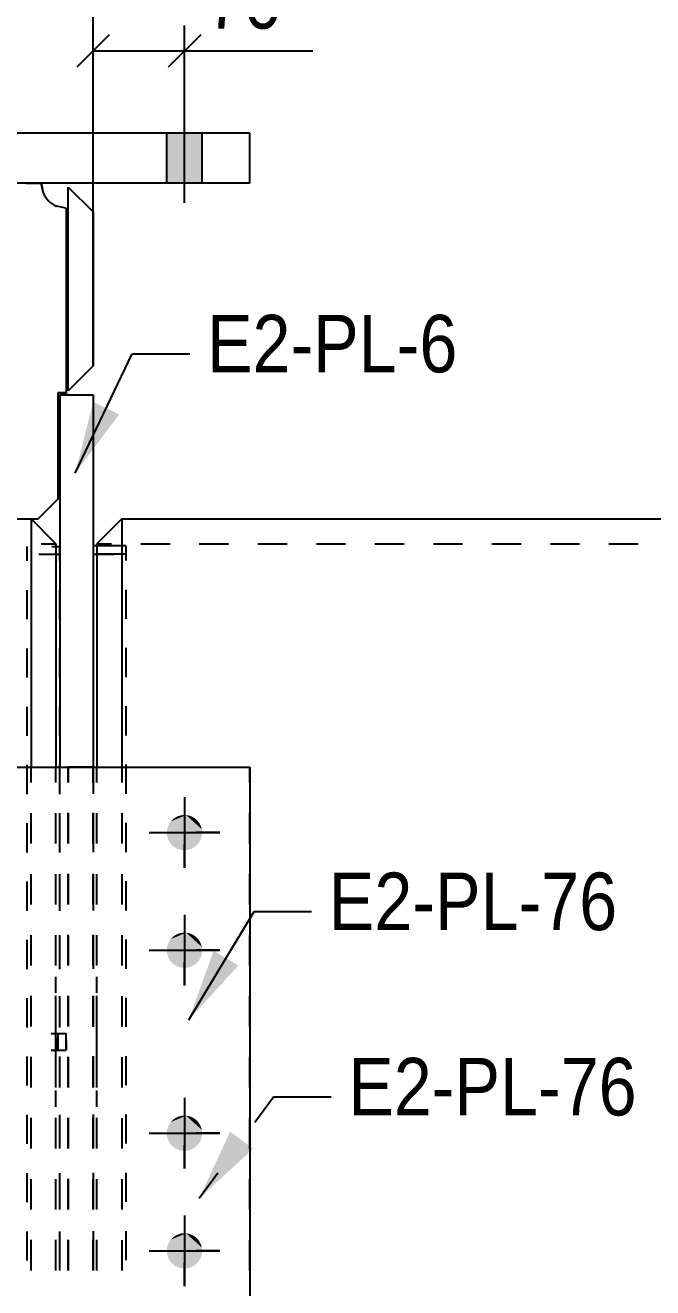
# Model space of a CAD drawing. Header units: millimetres. Extents: x 67 to 383, y 106 to 148.
# Drawn here: x 243.7 to 247.21, y 136.55 to 143.62 of the extents above; entities that cross this region are included whole.
import ezdxf

# ---------------------------------------------------------------- set-up
doc = ezdxf.new("R2010")
doc.units = ezdxf.units.MM
doc.linetypes.add('XKITLINE00', pattern=[0])
doc.styles.add('ARIAL', font='ARIAL.TTF')

msp = doc.modelspace()

# ---------------------------------------------------------------- linework, layer by layer
at = {"linetype": 'XKITLINE00'}
for p, q in [((244.0815, 141.7121), (244.0815, 143.7602)), ((244.1725, 143.5657), (243.9905, 143.3837)), ((244.6844, 143.5657), (244.5024, 143.3837)), ((244.0815, 143.4747), (244.5934, 143.4747)), ((244.5934, 143.4747), (245.312, 143.4747)), ((244.5934, 143.4747), (245.312, 143.4747)), ((243.7066, 142.7352), (243.7912, 142.7352)), ((243.7912, 142.7352), (243.8018, 142.6819)), ((243.8018, 142.6819), (243.8077, 142.6695)), ((243.8077, 142.6695), (243.8147, 142.6578)), ((243.8147, 142.6578), (243.8229, 142.6468)), ((243.8229, 142.6468), (243.832, 142.6367)), ((243.832, 142.6367), (243.8422, 142.6275)), ((243.8422, 142.6275), (243.8532, 142.6194)), ((243.8532, 142.6194), (243.8649, 142.6123)), ((243.8649, 142.6123), (243.8747, 142.6077)), ((243.982, 141.1134), (244.3012, 141.781)), ((244.3012, 141.781), (244.623, 141.781)), ((243.9454, 141.5512), (243.8957, 141.5512)), ((243.6519, 140.8565), (243.7352, 140.8565)), ((244.242, 140.8315), (244.242, 140.7462)), ((243.7914, 140.7172), (243.8738, 140.7172)), ((244.1034, 140.7172), (244.1853, 140.7172)), ((244.349, 140.7172), (244.5128, 140.7172)), ((244.6766, 140.7172), (244.8403, 140.7172)), ((245.0041, 140.7172), (245.1678, 140.7172)), ((245.3316, 140.7172), (245.4953, 140.7172)), ((245.6591, 140.7172), (245.8229, 140.7172)), ((245.9866, 140.7172), (246.1504, 140.7172)), ((246.3141, 140.7172), (246.4779, 140.7172)), ((246.6416, 140.7172), (246.8054, 140.7172)), ((246.9691, 140.7172), (247.1329, 140.7172)), ((243.7129, 140.6214), (243.7129, 140.7029)), ((243.8957, 140.6565), (243.7787, 140.6565)), ((243.8518, 140.7029), (243.8738, 140.7029)), ((243.8957, 140.6214), (243.8957, 140.7029)), ((244.0815, 140.7051), (244.0815, 140.6236)), ((244.0815, 140.6587), (244.1985, 140.6587)), ((244.2643, 140.7051), (244.1034, 140.7051)), ((244.1692, 140.7051), (244.1034, 140.7051)), ((244.2643, 140.6587), (244.1034, 140.6587)), ((244.2643, 140.7051), (244.2643, 140.6236)), ((244.242, 140.5756), (244.242, 140.405)), ((243.7129, 140.2952), (243.7129, 140.4583)), ((243.8957, 140.2952), (243.8957, 140.4583)), ((244.0815, 140.4605), (244.0815, 140.2974)), ((244.2643, 140.4605), (244.2643, 140.2974)), ((244.242, 140.2344), (244.242, 140.0637)), ((243.7129, 139.969), (243.7129, 140.1321)), ((243.8957, 139.969), (243.8957, 140.1321)), ((244.0815, 140.1343), (244.0815, 139.9712)), ((244.2643, 140.1343), (244.2643, 139.9712)), ((244.242, 139.8931), (244.242, 139.7225)), ((243.7129, 139.6428), (243.7129, 139.8059)), ((243.8957, 139.6428), (243.8957, 139.8059)), ((244.0815, 139.8081), (244.0815, 139.645)), ((244.2643, 139.8081), (244.2643, 139.645)), ((244.242, 139.5519), (244.242, 139.3813)), ((243.7129, 139.3166), (243.7129, 139.4797)), ((243.7352, 139.3817), (243.7352, 139.467)), ((243.8657, 139.4671), (244.0339, 139.4671)), ((243.8738, 139.3817), (243.8738, 139.467)), ((243.8957, 139.3166), (243.8957, 139.4797)), ((243.8957, 139.467), (244.0566, 139.467)), ((243.8957, 139.467), (244.0069, 139.467)), ((243.8957, 139.3817), (243.8957, 139.467)), ((243.9422, 139.4671), (244.0815, 139.4671)), ((243.9422, 139.3818), (243.9422, 139.4671)), ((244.0815, 139.467), (243.9422, 139.467)), ((243.9422, 139.467), (243.9422, 139.467)), ((243.9422, 139.467), (243.9637, 139.467)), ((243.9422, 139.467), (243.9422, 139.3817)), ((244.0815, 139.4671), (244.0599, 139.4671)), ((244.0815, 139.4819), (244.0815, 139.3188)), ((244.0815, 139.4671), (244.0815, 139.4671)), ((244.0815, 139.4671), (244.0815, 139.3818)), ((244.0815, 139.467), (244.0815, 139.3817)), ((244.0815, 139.467), (244.0815, 139.467)), ((244.0815, 139.3817), (244.0815, 139.467)), ((244.1034, 139.3817), (244.1034, 139.467)), ((244.2021, 139.4671), (244.3703, 139.4671)), ((244.2643, 139.4819), (244.2643, 139.3188)), ((244.5385, 139.4671), (244.7067, 139.4671)), ((244.8749, 139.4671), (244.959, 139.4671)), ((244.959, 139.3818), (244.959, 139.4671)), ((243.7129, 138.9904), (243.7129, 139.1535)), ((243.7352, 139.0404), (243.7352, 139.2111)), ((243.8738, 139.0404), (243.8738, 139.2111)), ((243.8957, 139.0404), (243.8957, 139.2111)), ((243.8957, 138.9904), (243.8957, 139.1535)), ((243.9422, 139.0406), (243.9422, 139.2112)), ((243.9422, 139.2111), (243.9422, 139.0404)), ((244.0815, 139.2112), (244.0815, 139.0406)), ((244.0815, 139.2111), (244.0815, 139.0404)), ((244.0815, 139.0404), (244.0815, 139.2111)), ((244.0815, 139.1557), (244.0815, 138.9926)), ((244.1034, 139.0404), (244.1034, 139.2111)), ((244.242, 139.2107), (244.242, 139.0401)), ((244.2643, 139.1557), (244.2643, 138.9926)), ((244.959, 139.0406), (244.959, 139.2112)), ((243.7352, 138.6992), (243.7352, 138.8698)), ((243.8738, 138.6992), (243.8738, 138.8698)), ((243.8957, 138.6991), (243.8957, 138.8698)), ((243.9422, 138.6993), (243.9422, 138.8699)), ((243.9422, 138.8698), (243.9422, 138.6992)), ((244.0815, 138.8699), (244.0815, 138.6993)), ((244.0815, 138.8698), (244.0815, 138.6992)), ((244.0815, 138.6991), (244.0815, 138.8698)), ((244.1034, 138.6992), (244.1034, 138.8698)), ((244.242, 138.8695), (244.242, 138.6989)), ((244.959, 138.6993), (244.959, 138.8699)), ((243.7129, 138.6642), (243.7129, 138.8273)), ((243.8957, 138.6642), (243.8957, 138.8273)), ((244.0815, 138.8295), (244.0815, 138.6664)), ((244.2643, 138.8295), (244.2643, 138.6664)), ((244.6177, 138.0547), (244.9834, 138.6605)), ((244.9834, 138.6605), (245.3051, 138.6605)), ((243.7352, 138.3579), (243.7352, 138.5285)), ((243.8738, 138.3579), (243.8738, 138.5285)), ((243.8957, 138.3579), (243.8957, 138.5285)), ((243.9422, 138.358), (243.9422, 138.5287)), ((243.9422, 138.5285), (243.9422, 138.3579)), ((244.0815, 138.5287), (244.0815, 138.358)), ((244.0815, 138.5285), (244.0815, 138.3579)), ((244.0815, 138.3579), (244.0815, 138.5285)), ((244.1034, 138.3579), (244.1034, 138.5285)), ((244.242, 138.5282), (244.242, 138.3576)), ((244.959, 138.358), (244.959, 138.5287)), ((243.7129, 138.338), (243.7129, 138.5011)), ((243.8957, 138.338), (243.8957, 138.5011)), ((244.0815, 138.5033), (244.0815, 138.3402)), ((244.2643, 138.5033), (244.2643, 138.3402)), ((243.8739, 138.2041), (243.8738, 138.295)), ((244.1033, 138.2041), (244.1034, 138.295)), ((243.7129, 138.0118), (243.7129, 138.1749)), ((243.7352, 138.0166), (243.7352, 138.1873)), ((243.8738, 138.0166), (243.8738, 138.1873)), ((243.8957, 138.0166), (243.8957, 138.1872)), ((243.8957, 138.0118), (243.8957, 138.1749)), ((243.9422, 138.0168), (243.9422, 138.1874)), ((243.9422, 138.1872), (243.9422, 138.0166)), ((244.0815, 138.1874), (244.0815, 138.0168)), ((244.0815, 138.1872), (244.0815, 138.0166)), ((244.0815, 138.0166), (244.0815, 138.1872)), ((244.0815, 138.1771), (244.0815, 138.014)), ((244.1034, 138.0166), (244.1034, 138.1873)), ((244.242, 138.187), (244.242, 138.0164)), ((244.2643, 138.1771), (244.2643, 138.014)), ((244.959, 138.0168), (244.959, 138.1874)), ((243.8741, 137.9314), (243.8741, 138.0223)), ((244.103, 137.9314), (244.1031, 138.0223)), ((243.847, 137.9778), (243.9305, 137.9778)), ((243.847, 137.9778), (243.9305, 137.9778)), ((243.8841, 137.9778), (243.8841, 137.8849)), ((243.8841, 137.9778), (243.8841, 137.8849)), ((243.8841, 137.8849), (243.8841, 137.9529)), ((243.8841, 137.8849), (243.8841, 137.9529)), ((243.9305, 137.8849), (243.9305, 137.9778)), ((243.9305, 137.8849), (243.9305, 137.9778)), ((243.847, 137.8849), (243.9305, 137.8849)), ((243.847, 137.8849), (243.9305, 137.8849)), ((243.8741, 137.8405), (243.8741, 137.9314)), ((243.9305, 137.9347), (243.9305, 137.8849)), ((243.9305, 137.9347), (243.9305, 137.8849)), ((244.1031, 137.8405), (244.103, 137.9314)), ((243.7129, 137.6856), (243.7129, 137.8487)), ((243.7352, 137.6753), (243.7352, 137.846)), ((243.8738, 137.6753), (243.8738, 137.846)), ((243.8957, 137.6856), (243.8957, 137.8487)), ((243.8957, 137.6753), (243.8957, 137.846)), ((243.9422, 137.6755), (243.9422, 137.8461)), ((243.9422, 137.846), (243.9422, 137.6753)), ((244.0815, 137.8509), (244.0815, 137.6878)), ((244.0815, 137.8461), (244.0815, 137.6755)), ((244.0815, 137.846), (244.0815, 137.6753)), ((244.0815, 137.6753), (244.0815, 137.846)), ((244.1034, 137.6753), (244.1034, 137.846)), ((244.242, 137.8458), (244.242, 137.6752)), ((244.2643, 137.8509), (244.2643, 137.6878)), ((244.959, 137.6755), (244.959, 137.8461)), ((243.8738, 137.5677), (243.8739, 137.6586)), ((244.1034, 137.5677), (244.1033, 137.6586)), ((244.9881, 137.4818), (245.092, 137.6237)), ((245.092, 137.6237), (245.4138, 137.6237)), ((243.7129, 137.3594), (243.7129, 137.5225)), ((243.7352, 137.3341), (243.7352, 137.5047)), ((243.8738, 137.3341), (243.8738, 137.5047)), ((243.8957, 137.3594), (243.8957, 137.5225)), ((243.8957, 137.3341), (243.8957, 137.5047)), ((243.9422, 137.3342), (243.9422, 137.5049)), ((243.9422, 137.5047), (243.9422, 137.3341)), ((244.0815, 137.5247), (244.0815, 137.3616)), ((244.0815, 137.5049), (244.0815, 137.3342)), ((244.0815, 137.5047), (244.0815, 137.3341)), ((244.0815, 137.3341), (244.0815, 137.5047)), ((244.1034, 137.3341), (244.1034, 137.5047)), ((244.242, 137.5046), (244.242, 137.334)), ((244.2643, 137.5247), (244.2643, 137.3616)), ((244.959, 137.3342), (244.959, 137.5048)), ((243.7129, 137.0332), (243.7129, 137.1963)), ((243.8957, 137.0332), (243.8957, 137.1963)), ((244.0815, 137.1985), (244.0815, 137.0354)), ((244.2643, 137.1985), (244.2643, 137.0354)), ((244.6763, 137.0558), (244.7803, 137.1978)), ((243.7352, 136.9928), (243.7352, 137.1634)), ((243.8738, 136.9928), (243.8738, 137.1634)), ((243.8957, 136.9928), (243.8957, 137.1634)), ((243.9422, 136.9929), (243.9422, 137.1636)), ((243.9422, 137.1634), (243.9422, 136.9928)), ((244.0815, 137.1636), (244.0815, 136.9929)), ((244.0815, 137.1634), (244.0815, 136.9928)), ((244.0815, 136.9928), (244.0815, 137.1634)), ((244.1034, 136.9928), (244.1034, 137.1634)), ((244.242, 137.1633), (244.242, 136.9927)), ((244.959, 136.9929), (244.959, 137.1636)), ((243.7129, 136.707), (243.7129, 136.8701)), ((243.7352, 136.6515), (243.7352, 136.8222)), ((243.8738, 136.6515), (243.8738, 136.8222)), ((243.8957, 136.707), (243.8957, 136.8701)), ((243.8957, 136.6515), (243.8957, 136.8222)), ((243.9422, 136.6517), (243.9422, 136.8223)), ((243.9422, 136.8222), (243.9422, 136.6515)), ((244.0815, 136.8723), (244.0815, 136.7092)), ((244.0815, 136.8223), (244.0815, 136.6517)), ((244.0815, 136.8222), (244.0815, 136.6515)), ((244.0815, 136.6515), (244.0815, 136.8222)), ((244.1034, 136.6515), (244.1034, 136.8222)), ((244.242, 136.8221), (244.242, 136.6515)), ((244.2643, 136.8723), (244.2643, 136.7092)), ((244.959, 136.6517), (244.959, 136.8223))]:
    msp.add_line(p, q, dxfattribs=at)
at = {"color": 3, "linetype": 'XKITLINE00'}
for p, q in [((244.5934, 142.6249), (244.5934, 143.6175)), ((244.5934, 142.6249), (244.5934, 143.6175)), ((244.5934, 142.6249), (244.5934, 143.6175)), ((244.5934, 142.6249), (244.5934, 143.6175)), ((244.4946, 142.7352), (244.4946, 143.0138)), ((244.4946, 142.7352), (244.4946, 143.0138)), ((244.4946, 142.7352), (244.4946, 143.0138)), ((244.4946, 142.7352), (244.4946, 143.0138)), ((244.6921, 142.7352), (244.6921, 143.0138)), ((244.6921, 142.7352), (244.6921, 143.0138)), ((244.6921, 142.7352), (244.6921, 143.0138)), ((244.6921, 142.7352), (244.6921, 143.0138)), ((244.5934, 139.2989), (244.5934, 139.1674)), ((244.5934, 139.2988), (244.5934, 138.9039)), ((244.3959, 139.1015), (244.5274, 139.1015)), ((244.3959, 139.1014), (244.7908, 139.1014)), ((244.7908, 139.1015), (244.6593, 139.1015)), ((244.5934, 138.904), (244.5934, 139.0355)), ((244.5934, 138.6408), (244.5934, 138.5093)), ((244.5934, 138.6407), (244.5934, 138.2458)), ((244.3959, 138.4433), (244.5274, 138.4433)), ((244.3959, 138.4432), (244.7908, 138.4432)), ((244.5934, 138.2459), (244.5934, 138.3774)), ((244.7908, 138.4433), (244.6593, 138.4433)), ((244.5934, 137.617), (244.5934, 137.4855)), ((244.5934, 137.6168), (244.5934, 137.2219)), ((244.3959, 137.4195), (244.5274, 137.4195)), ((244.3959, 137.4194), (244.7908, 137.4194)), ((244.7908, 137.4195), (244.6593, 137.4195)), ((244.5934, 137.2221), (244.5934, 137.3536)), ((244.5934, 136.9588), (244.5934, 136.8273)), ((244.5934, 136.9587), (244.5934, 136.5638)), ((244.3959, 136.7614), (244.5274, 136.7614)), ((244.3959, 136.7612), (244.7908, 136.7612)), ((244.7908, 136.7614), (244.6593, 136.7614)), ((244.5934, 136.5639), (244.5934, 136.6954))]:
    msp.add_line(p, q, dxfattribs=at)
at = {"color": 2, "linetype": 'XKITLINE00'}
for p, q in [((244.959, 143.0138), (238.2312, 143.0138)), ((244.959, 142.7352), (244.959, 143.0138)), ((244.959, 142.7352), (238.2312, 142.7352)), ((243.8018, 142.6819), (243.7912, 142.7352)), ((243.9422, 141.5732), (243.9422, 142.7133)), ((243.9422, 142.7133), (244.0815, 142.574)), ((243.9305, 142.5959), (243.8772, 142.6065)), ((243.9305, 142.5959), (243.9305, 141.5622)), ((244.0815, 142.574), (244.0815, 141.7125)), ((244.0815, 141.7125), (243.9422, 141.5732)), ((243.9305, 141.5622), (243.8841, 141.5622)), ((243.8841, 141.5622), (243.8841, 140.9662)), ((243.8957, 141.5512), (243.8957, 141.5512)), ((243.8957, 141.5512), (244.0815, 141.5512)), ((243.8957, 141.5512), (243.8957, 139.467)), ((244.0815, 141.5512), (244.0815, 141.5512)), ((244.0815, 141.5512), (244.0815, 139.467)), ((243.8841, 140.9662), (243.7744, 140.8565)), ((239.3611, 140.8565), (243.7744, 140.8565)), ((243.7352, 140.8565), (243.7352, 139.467)), ((243.8738, 140.7172), (243.7352, 140.8565)), ((244.242, 140.8565), (244.1034, 140.7172)), ((244.242, 140.8565), (244.242, 139.467)), ((244.242, 140.8565), (248.6886, 140.8565)), ((243.8738, 140.7172), (243.8738, 139.467)), ((244.1034, 140.7172), (244.1034, 139.467)), ((243.8738, 140.7029), (243.8957, 140.7029)), ((244.1034, 140.7051), (244.0815, 140.7051)), ((238.2312, 139.467), (244.959, 139.467)), ((244.959, 139.467), (244.959, 136.3956))]:
    msp.add_line(p, q, dxfattribs=at)
msp.add_arc((243.9305, 142.7352), 0.1393, 202.5, 247.5, dxfattribs=at)
for p in [(244.0815, 143.4747), (244.5934, 143.4747)]:
    msp.add_point(p)
at = {"color": 3, "linetype": 'Continuous'}
for points in [[(244.4946, 142.7352), (244.6921, 142.7352), (244.6921, 143.0138)], [(244.4946, 142.7352), (244.6921, 143.0138), (244.4946, 143.0138)], [(244.4946, 142.7352), (244.6921, 142.7352), (244.6921, 143.0138)], [(244.4946, 142.7352), (244.6921, 143.0138), (244.4946, 143.0138)], [(244.4946, 142.7352), (244.6921, 142.7352), (244.6921, 143.0138)], [(244.4946, 142.7352), (244.6921, 143.0138), (244.4946, 143.0138)], [(244.4946, 142.7352), (244.6921, 142.7352), (244.6921, 143.0138)], [(244.4946, 142.7352), (244.6921, 143.0138), (244.4946, 143.0138)], [(244.603, 139.1996), (244.4951, 139.111), (244.4946, 139.1014)], [(244.603, 139.1996), (244.4946, 139.1014), (244.4951, 139.0917)], [(244.603, 139.1996), (244.4965, 139.1206), (244.4951, 139.111)], [(244.603, 139.1996), (244.4951, 139.0917), (244.4965, 139.0821)], [(244.603, 139.1996), (244.4989, 139.13), (244.4965, 139.1206)], [(244.603, 139.1996), (244.4965, 139.0821), (244.4989, 139.0727)], [(244.603, 139.1996), (244.5022, 139.1391), (244.4989, 139.13)], [(244.603, 139.1996), (244.4989, 139.0727), (244.5022, 139.0636)], [(244.603, 139.1996), (244.5063, 139.1479), (244.5022, 139.1391)], [(244.603, 139.1996), (244.5022, 139.0636), (244.5063, 139.0548)], [(244.603, 139.1996), (244.5113, 139.1562), (244.5063, 139.1479)], [(244.603, 139.1996), (244.5063, 139.0548), (244.5113, 139.0465)], [(244.603, 139.1996), (244.5171, 139.164), (244.5113, 139.1562)], [(244.603, 139.1996), (244.5113, 139.0465), (244.5171, 139.0387)], [(244.603, 139.1996), (244.5236, 139.1712), (244.5171, 139.164)], [(244.603, 139.1996), (244.5171, 139.0387), (244.5236, 139.0316)], [(244.603, 139.1996), (244.5307, 139.1777), (244.5236, 139.1712)], [(244.603, 139.1996), (244.5236, 139.0316), (244.5307, 139.025)], [(244.603, 139.1996), (244.5385, 139.1834), (244.5307, 139.1777)], [(244.603, 139.1996), (244.5307, 139.025), (244.5385, 139.0193)], [(244.603, 139.1996), (244.5468, 139.1884), (244.5385, 139.1834)], [(244.603, 139.1996), (244.5385, 139.0193), (244.5468, 139.0143)], [(244.603, 139.1996), (244.5556, 139.1926), (244.5468, 139.1884)], [(244.603, 139.1996), (244.5468, 139.0143), (244.5556, 139.0102)], [(244.603, 139.1996), (244.5647, 139.1958), (244.5556, 139.1926)], [(244.603, 139.1996), (244.5556, 139.0102), (244.5647, 139.0069)], [(244.603, 139.1996), (244.5741, 139.1982), (244.5647, 139.1958)], [(244.603, 139.1996), (244.5647, 139.0069), (244.5741, 139.0045)], [(244.603, 139.1996), (244.5837, 139.1996), (244.5741, 139.1982)], [(244.603, 139.1996), (244.5741, 139.0045), (244.5837, 139.0031)], [(244.603, 139.1996), (244.5934, 139.2001), (244.5837, 139.1996)], [(244.603, 139.1996), (244.5837, 139.0031), (244.5934, 139.0026)], [(244.603, 139.1996), (244.5934, 139.0026), (244.603, 139.0031)], [(244.603, 139.1996), (244.603, 139.0031), (244.6126, 139.0045)], [(244.603, 139.1996), (244.6126, 139.0045), (244.622, 139.0069)], [(244.603, 139.1996), (244.622, 139.0069), (244.6312, 139.0102)], [(244.603, 139.1996), (244.6312, 139.0102), (244.6399, 139.0143)], [(244.603, 139.1996), (244.6399, 139.0143), (244.6482, 139.0193)], [(244.603, 139.1996), (244.6482, 139.0193), (244.656, 139.025)], [(244.603, 139.1996), (244.656, 139.025), (244.6632, 139.0316)], [(244.603, 139.1996), (244.6632, 139.0316), (244.6697, 139.0387)], [(244.603, 139.1996), (244.6697, 139.0387), (244.6755, 139.0465)], [(244.603, 139.1996), (244.6755, 139.0465), (244.6804, 139.0548)], [(244.603, 139.1996), (244.6804, 139.0548), (244.6846, 139.0636)], [(244.603, 139.1996), (244.6846, 139.0636), (244.6878, 139.0727)], [(244.603, 139.1996), (244.6878, 139.0727), (244.6902, 139.0821)], [(244.603, 139.1996), (244.6902, 139.0821), (244.6916, 139.0917)], [(244.603, 139.1996), (244.6916, 139.0917), (244.6921, 139.1014)], [(244.603, 139.1996), (244.6921, 139.1014), (244.6916, 139.111)], [(244.603, 139.1996), (244.6916, 139.111), (244.6902, 139.1206)], [(244.603, 139.1996), (244.6902, 139.1206), (244.6878, 139.13)], [(244.603, 139.1996), (244.6878, 139.13), (244.6846, 139.1391)], [(244.603, 139.1996), (244.6846, 139.1391), (244.6804, 139.1479)], [(244.603, 139.1996), (244.6804, 139.1479), (244.6755, 139.1562)], [(244.603, 139.1996), (244.6755, 139.1562), (244.6697, 139.164)], [(244.603, 139.1996), (244.6697, 139.164), (244.6632, 139.1712)], [(244.603, 139.1996), (244.6632, 139.1712), (244.656, 139.1777)], [(244.603, 139.1996), (244.656, 139.1777), (244.6482, 139.1834)], [(244.603, 139.1996), (244.6482, 139.1834), (244.6399, 139.1884)], [(244.603, 139.1996), (244.6399, 139.1884), (244.6312, 139.1926)], [(244.603, 139.1996), (244.6312, 139.1926), (244.622, 139.1958)], [(244.603, 139.1996), (244.622, 139.1958), (244.6126, 139.1982)], [(244.603, 138.5415), (244.4951, 138.4529), (244.4946, 138.4432)], [(244.603, 138.5415), (244.4946, 138.4432), (244.4951, 138.4335)], [(244.603, 138.5415), (244.4965, 138.4625), (244.4951, 138.4529)], [(244.603, 138.5415), (244.4951, 138.4335), (244.4965, 138.4239)], [(244.603, 138.5415), (244.4989, 138.4719), (244.4965, 138.4625)], [(244.603, 138.5415), (244.4965, 138.4239), (244.4989, 138.4145)], [(244.603, 138.5415), (244.5022, 138.481), (244.4989, 138.4719)], [(244.603, 138.5415), (244.4989, 138.4145), (244.5022, 138.4054)], [(244.603, 138.5415), (244.5063, 138.4897), (244.5022, 138.481)], [(244.603, 138.5415), (244.5022, 138.4054), (244.5063, 138.3967)], [(244.603, 138.5415), (244.5113, 138.4981), (244.5063, 138.4897)], [(244.603, 138.5415), (244.5063, 138.3967), (244.5113, 138.3884)], [(244.603, 138.5415), (244.5171, 138.5058), (244.5113, 138.4981)], [(244.603, 138.5415), (244.5113, 138.3884), (244.5171, 138.3806)], [(244.603, 138.5415), (244.5236, 138.513), (244.5171, 138.5058)], [(244.603, 138.5415), (244.5171, 138.3806), (244.5236, 138.3734)], [(244.603, 138.5415), (244.5307, 138.5195), (244.5236, 138.513)], [(244.603, 138.5415), (244.5236, 138.3734), (244.5307, 138.3669)], [(244.603, 138.5415), (244.5385, 138.5253), (244.5307, 138.5195)], [(244.603, 138.5415), (244.5307, 138.3669), (244.5385, 138.3611)], [(244.603, 138.5415), (244.5468, 138.5303), (244.5385, 138.5253)], [(244.603, 138.5415), (244.5385, 138.3611), (244.5468, 138.3561)], [(244.603, 138.5415), (244.5556, 138.5344), (244.5468, 138.5303)], [(244.603, 138.5415), (244.5468, 138.3561), (244.5556, 138.352)], [(244.603, 138.5415), (244.5647, 138.5377), (244.5556, 138.5344)], [(244.603, 138.5415), (244.5556, 138.352), (244.5647, 138.3487)], [(244.603, 138.5415), (244.5741, 138.54), (244.5647, 138.5377)], [(244.603, 138.5415), (244.5647, 138.3487), (244.5741, 138.3464)], [(244.603, 138.5415), (244.5837, 138.5415), (244.5741, 138.54)], [(244.603, 138.5415), (244.5741, 138.3464), (244.5837, 138.345)], [(244.603, 138.5415), (244.5934, 138.5419), (244.5837, 138.5415)], [(244.603, 138.5415), (244.5837, 138.345), (244.5934, 138.3445)], [(244.603, 138.5415), (244.5934, 138.3445), (244.603, 138.345)], [(244.603, 138.5415), (244.603, 138.345), (244.6126, 138.3464)], [(244.603, 138.5415), (244.6126, 138.3464), (244.622, 138.3487)], [(244.603, 138.5415), (244.622, 138.3487), (244.6312, 138.352)], [(244.603, 138.5415), (244.6312, 138.352), (244.6399, 138.3561)], [(244.603, 138.5415), (244.6399, 138.3561), (244.6482, 138.3611)], [(244.603, 138.5415), (244.6482, 138.3611), (244.656, 138.3669)], [(244.603, 138.5415), (244.656, 138.3669), (244.6632, 138.3734)], [(244.603, 138.5415), (244.6632, 138.3734), (244.6697, 138.3806)], [(244.603, 138.5415), (244.6697, 138.3806), (244.6755, 138.3884)], [(244.603, 138.5415), (244.6755, 138.3884), (244.6804, 138.3967)], [(244.603, 138.5415), (244.6804, 138.3967), (244.6846, 138.4054)], [(244.603, 138.5415), (244.6846, 138.4054), (244.6878, 138.4145)], [(244.603, 138.5415), (244.6878, 138.4145), (244.6902, 138.4239)], [(244.603, 138.5415), (244.6902, 138.4239), (244.6916, 138.4335)], [(244.603, 138.5415), (244.6916, 138.4335), (244.6921, 138.4432)], [(244.603, 138.5415), (244.6921, 138.4432), (244.6916, 138.4529)], [(244.603, 138.5415), (244.6916, 138.4529), (244.6902, 138.4625)], [(244.603, 138.5415), (244.6902, 138.4625), (244.6878, 138.4719)], [(244.603, 138.5415), (244.6878, 138.4719), (244.6846, 138.481)], [(244.603, 138.5415), (244.6846, 138.481), (244.6804, 138.4897)], [(244.603, 138.5415), (244.6804, 138.4897), (244.6755, 138.4981)], [(244.603, 138.5415), (244.6755, 138.4981), (244.6697, 138.5058)], [(244.603, 138.5415), (244.6697, 138.5058), (244.6632, 138.513)], [(244.603, 138.5415), (244.6632, 138.513), (244.656, 138.5195)], [(244.603, 138.5415), (244.656, 138.5195), (244.6482, 138.5253)], [(244.603, 138.5415), (244.6482, 138.5253), (244.6399, 138.5303)], [(244.603, 138.5415), (244.6399, 138.5303), (244.6312, 138.5344)], [(244.603, 138.5415), (244.6312, 138.5344), (244.622, 138.5377)], [(244.603, 138.5415), (244.622, 138.5377), (244.6126, 138.54)], [(244.603, 137.5176), (244.4951, 137.4291), (244.4946, 137.4194)], [(244.603, 137.5176), (244.4946, 137.4194), (244.4951, 137.4097)], [(244.603, 137.5176), (244.4965, 137.4387), (244.4951, 137.4291)], [(244.603, 137.5176), (244.4951, 137.4097), (244.4965, 137.4001)], [(244.603, 137.5176), (244.4989, 137.4481), (244.4965, 137.4387)], [(244.603, 137.5176), (244.4965, 137.4001), (244.4989, 137.3907)], [(244.603, 137.5176), (244.5022, 137.4572), (244.4989, 137.4481)], [(244.603, 137.5176), (244.4989, 137.3907), (244.5022, 137.3816)], [(244.603, 137.5176), (244.5063, 137.4659), (244.5022, 137.4572)], [(244.603, 137.5176), (244.5022, 137.3816), (244.5063, 137.3729)], [(244.603, 137.5176), (244.5113, 137.4742), (244.5063, 137.4659)], [(244.603, 137.5176), (244.5063, 137.3729), (244.5113, 137.3645)], [(244.603, 137.5176), (244.5171, 137.482), (244.5113, 137.4742)], [(244.603, 137.5176), (244.5113, 137.3645), (244.5171, 137.3568)], [(244.603, 137.5176), (244.5236, 137.4892), (244.5171, 137.482)], [(244.603, 137.5176), (244.5171, 137.3568), (244.5236, 137.3496)], [(244.603, 137.5176), (244.5307, 137.4957), (244.5236, 137.4892)], [(244.603, 137.5176), (244.5236, 137.3496), (244.5307, 137.3431)], [(244.603, 137.5176), (244.5385, 137.5015), (244.5307, 137.4957)], [(244.603, 137.5176), (244.5307, 137.3431), (244.5385, 137.3373)], [(244.603, 137.5176), (244.5468, 137.5065), (244.5385, 137.5015)], [(244.603, 137.5176), (244.5385, 137.3373), (244.5468, 137.3323)], [(244.603, 137.5176), (244.5556, 137.5106), (244.5468, 137.5065)], [(244.603, 137.5176), (244.5468, 137.3323), (244.5556, 137.3282)], [(244.603, 137.5176), (244.5647, 137.5139), (244.5556, 137.5106)], [(244.603, 137.5176), (244.5556, 137.3282), (244.5647, 137.3249)], [(244.603, 137.5176), (244.5741, 137.5162), (244.5647, 137.5139)], [(244.603, 137.5176), (244.5647, 137.3249), (244.5741, 137.3226)], [(244.603, 137.5176), (244.5837, 137.5176), (244.5741, 137.5162)], [(244.603, 137.5176), (244.5741, 137.3226), (244.5837, 137.3211)], [(244.603, 137.5176), (244.5934, 137.5181), (244.5837, 137.5176)], [(244.603, 137.5176), (244.5837, 137.3211), (244.5934, 137.3207)], [(244.603, 137.5176), (244.5934, 137.3207), (244.603, 137.3211)], [(244.603, 137.5176), (244.603, 137.3211), (244.6126, 137.3226)], [(244.603, 137.5176), (244.6126, 137.3226), (244.622, 137.3249)], [(244.603, 137.5176), (244.622, 137.3249), (244.6312, 137.3282)], [(244.603, 137.5176), (244.6312, 137.3282), (244.6399, 137.3323)], [(244.603, 137.5176), (244.6399, 137.3323), (244.6482, 137.3373)], [(244.603, 137.5176), (244.6482, 137.3373), (244.656, 137.3431)], [(244.603, 137.5176), (244.656, 137.3431), (244.6632, 137.3496)], [(244.603, 137.5176), (244.6632, 137.3496), (244.6697, 137.3568)], [(244.603, 137.5176), (244.6697, 137.3568), (244.6755, 137.3645)], [(244.603, 137.5176), (244.6755, 137.3645), (244.6804, 137.3729)], [(244.603, 137.5176), (244.6804, 137.3729), (244.6846, 137.3816)], [(244.603, 137.5176), (244.6846, 137.3816), (244.6878, 137.3907)], [(244.603, 137.5176), (244.6878, 137.3907), (244.6902, 137.4001)], [(244.603, 137.5176), (244.6902, 137.4001), (244.6916, 137.4097)], [(244.603, 137.5176), (244.6916, 137.4097), (244.6921, 137.4194)], [(244.603, 137.5176), (244.6921, 137.4194), (244.6916, 137.4291)], [(244.603, 137.5176), (244.6916, 137.4291), (244.6902, 137.4387)], [(244.603, 137.5176), (244.6902, 137.4387), (244.6878, 137.4481)], [(244.603, 137.5176), (244.6878, 137.4481), (244.6846, 137.4572)], [(244.603, 137.5176), (244.6846, 137.4572), (244.6804, 137.4659)], [(244.603, 137.5176), (244.6804, 137.4659), (244.6755, 137.4742)], [(244.603, 137.5176), (244.6755, 137.4742), (244.6697, 137.482)], [(244.603, 137.5176), (244.6697, 137.482), (244.6632, 137.4892)], [(244.603, 137.5176), (244.6632, 137.4892), (244.656, 137.4957)], [(244.603, 137.5176), (244.656, 137.4957), (244.6482, 137.5015)], [(244.603, 137.5176), (244.6482, 137.5015), (244.6399, 137.5065)], [(244.603, 137.5176), (244.6399, 137.5065), (244.6312, 137.5106)], [(244.603, 137.5176), (244.6312, 137.5106), (244.622, 137.5139)], [(244.603, 137.5176), (244.622, 137.5139), (244.6126, 137.5162)], [(244.603, 136.8595), (244.4951, 136.7709), (244.4946, 136.7612)], [(244.603, 136.8595), (244.4946, 136.7612), (244.4951, 136.7516)], [(244.603, 136.8595), (244.4965, 136.7805), (244.4951, 136.7709)], [(244.603, 136.8595), (244.4951, 136.7516), (244.4965, 136.742)], [(244.603, 136.8595), (244.4989, 136.7899), (244.4965, 136.7805)], [(244.603, 136.8595), (244.4965, 136.742), (244.4989, 136.7326)], [(244.603, 136.8595), (244.5022, 136.799), (244.4989, 136.7899)], [(244.603, 136.8595), (244.4989, 136.7326), (244.5022, 136.7235)], [(244.603, 136.8595), (244.5063, 136.8078), (244.5022, 136.799)], [(244.603, 136.8595), (244.5022, 136.7235), (244.5063, 136.7147)], [(244.603, 136.8595), (244.5113, 136.8161), (244.5063, 136.8078)], [(244.603, 136.8595), (244.5063, 136.7147), (244.5113, 136.7064)], [(244.603, 136.8595), (244.5171, 136.8239), (244.5113, 136.8161)], [(244.603, 136.8595), (244.5113, 136.7064), (244.5171, 136.6986)], [(244.603, 136.8595), (244.5236, 136.831), (244.5171, 136.8239)], [(244.603, 136.8595), (244.5171, 136.6986), (244.5236, 136.6914)], [(244.603, 136.8595), (244.5307, 136.8376), (244.5236, 136.831)], [(244.603, 136.8595), (244.5236, 136.6914), (244.5307, 136.6849)], [(244.603, 136.8595), (244.5385, 136.8433), (244.5307, 136.8376)], [(244.603, 136.8595), (244.5307, 136.6849), (244.5385, 136.6792)], [(244.603, 136.8595), (244.5468, 136.8483), (244.5385, 136.8433)], [(244.603, 136.8595), (244.5385, 136.6792), (244.5468, 136.6742)], [(244.603, 136.8595), (244.5556, 136.8524), (244.5468, 136.8483)], [(244.603, 136.8595), (244.5468, 136.6742), (244.5556, 136.67)], [(244.603, 136.8595), (244.5647, 136.8557), (244.5556, 136.8524)], [(244.603, 136.8595), (244.5556, 136.67), (244.5647, 136.6668)], [(244.603, 136.8595), (244.5741, 136.8581), (244.5647, 136.8557)], [(244.603, 136.8595), (244.5647, 136.6668), (244.5741, 136.6644)], [(244.603, 136.8595), (244.5837, 136.8595), (244.5741, 136.8581)], [(244.603, 136.8595), (244.5741, 136.6644), (244.5837, 136.663)], [(244.603, 136.8595), (244.5934, 136.86), (244.5837, 136.8595)], [(244.603, 136.8595), (244.5837, 136.663), (244.5934, 136.6625)], [(244.603, 136.8595), (244.5934, 136.6625), (244.603, 136.663)], [(244.603, 136.8595), (244.603, 136.663), (244.6126, 136.6644)], [(244.603, 136.8595), (244.6126, 136.6644), (244.622, 136.6668)], [(244.603, 136.8595), (244.622, 136.6668), (244.6312, 136.67)], [(244.603, 136.8595), (244.6312, 136.67), (244.6399, 136.6742)], [(244.603, 136.8595), (244.6399, 136.6742), (244.6482, 136.6792)], [(244.603, 136.8595), (244.6482, 136.6792), (244.656, 136.6849)], [(244.603, 136.8595), (244.656, 136.6849), (244.6632, 136.6914)], [(244.603, 136.8595), (244.6632, 136.6914), (244.6697, 136.6986)], [(244.603, 136.8595), (244.6697, 136.6986), (244.6755, 136.7064)], [(244.603, 136.8595), (244.6755, 136.7064), (244.6804, 136.7147)], [(244.603, 136.8595), (244.6804, 136.7147), (244.6846, 136.7235)], [(244.603, 136.8595), (244.6846, 136.7235), (244.6878, 136.7326)], [(244.603, 136.8595), (244.6878, 136.7326), (244.6902, 136.742)], [(244.603, 136.8595), (244.6902, 136.742), (244.6916, 136.7516)], [(244.603, 136.8595), (244.6916, 136.7516), (244.6921, 136.7612)], [(244.603, 136.8595), (244.6921, 136.7612), (244.6916, 136.7709)], [(244.603, 136.8595), (244.6916, 136.7709), (244.6902, 136.7805)], [(244.603, 136.8595), (244.6902, 136.7805), (244.6878, 136.7899)], [(244.603, 136.8595), (244.6878, 136.7899), (244.6846, 136.799)], [(244.603, 136.8595), (244.6846, 136.799), (244.6804, 136.8078)], [(244.603, 136.8595), (244.6804, 136.8078), (244.6755, 136.8161)], [(244.603, 136.8595), (244.6755, 136.8161), (244.6697, 136.8239)], [(244.603, 136.8595), (244.6697, 136.8239), (244.6632, 136.831)], [(244.603, 136.8595), (244.6632, 136.831), (244.656, 136.8376)], [(244.603, 136.8595), (244.656, 136.8376), (244.6482, 136.8433)], [(244.603, 136.8595), (244.6482, 136.8433), (244.6399, 136.8483)], [(244.603, 136.8595), (244.6399, 136.8483), (244.6312, 136.8524)], [(244.603, 136.8595), (244.6312, 136.8524), (244.622, 136.8557)], [(244.603, 136.8595), (244.622, 136.8557), (244.6126, 136.8581)]]:
    msp.add_solid(points, dxfattribs=at)
at = {"linetype": 'Continuous'}
for points in [[(243.982, 141.1134), (244.0829, 141.511), (243.982, 141.1134), (244.2281, 141.4416)], [(244.6177, 138.0547), (244.7567, 138.4406), (244.6177, 138.0547), (244.8944, 138.3574)], [(244.6763, 137.0558), (244.849, 137.4279), (244.6763, 137.0558), (244.9788, 137.3329)]]:
    msp.add_solid(points, dxfattribs=at)

# ---------------------------------------------------------------- texts
at = {"color": 3, "style": 'ARIAL', "width": 0.85}
for s, p in [('70', (244.714, 143.5994)), ('E2-PL-6', (244.7195, 141.6764)), ('E2-PL-76', (245.4017, 138.5559)), ('E2-PL-76', (245.5103, 137.5192))]:
    msp.add_text(s, height=0.32177, dxfattribs=at).set_placement(p)

doc.saveas('drawing.dxf')
